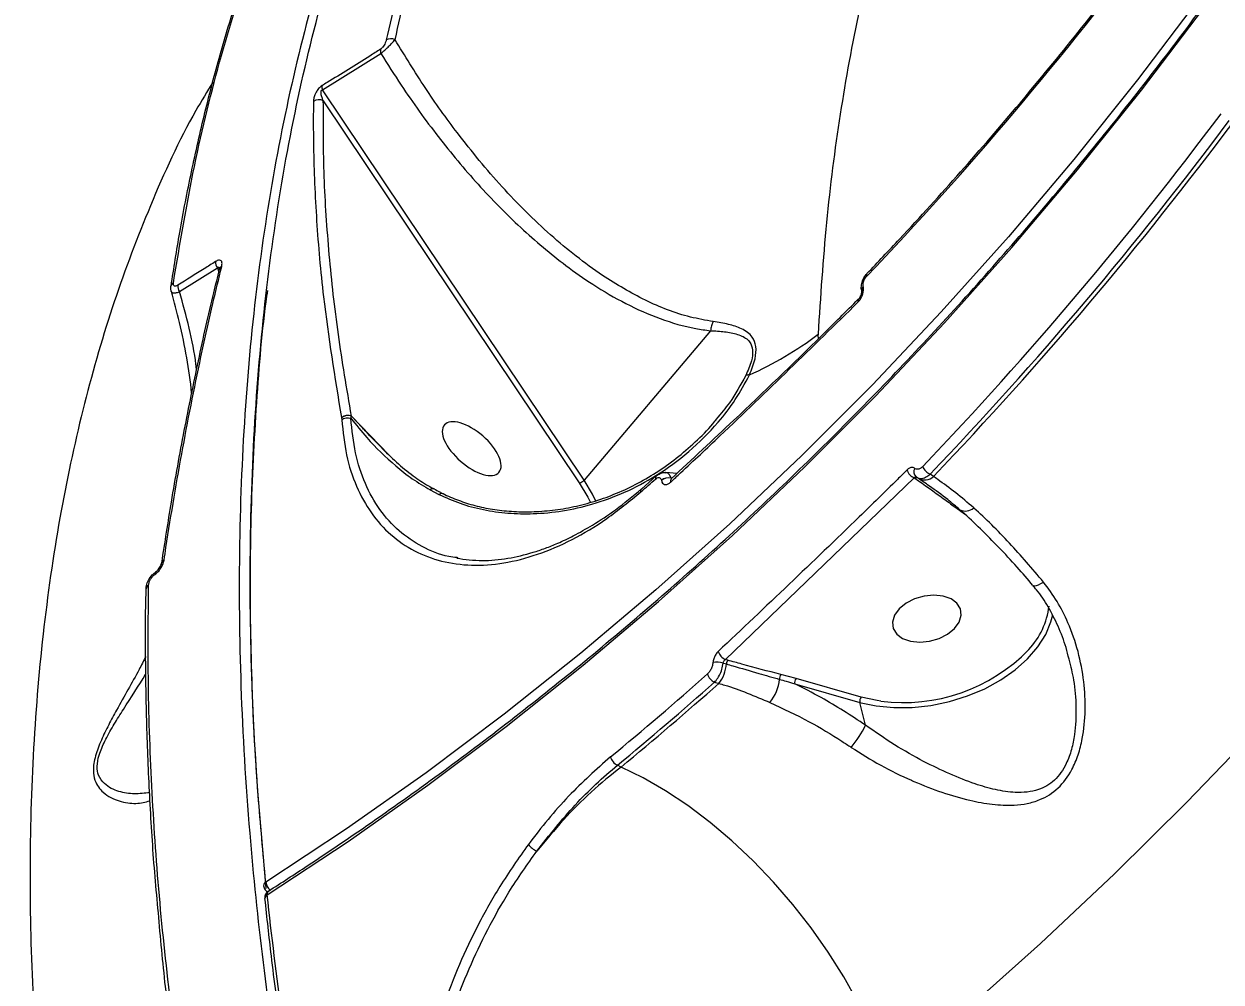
# Model space of a CAD drawing. Header units: millimetres. Extents: x -6028 to 5958, y -6064 to 4137.
# Drawn here: x 838.1 to 992, y -1091.8 to -968.7 of the extents above; entities that cross this region are included whole.
import ezdxf

# ---------------------------------------------------------------- set-up
doc = ezdxf.new("R2010")
doc.units = ezdxf.units.MM
for name, color, linetype in [('DIKOM_ОБЪЕКТ', 7, 'Continuous'), ('DIKOM_РАЗМЕР_ЗОНА', 7, 'Continuous'), ('DIKOM_РАЗМЕР_ОБЪЕКТА', 7, 'Continuous')]:
    doc.layers.add(name, color=color, linetype=linetype)
doc.styles.add('style1', font='arial.ttf', dxfattribs={"width": 0.8})
doc.dimstyles.new('1-50', dxfattribs={"dimtxt": 300, "dimasz": 200, "dimexe": 100, "dimexo": 0, "dimgap": 100, "dimtad": 1, "dimtxsty": 'style1', "dimcen": 200, "dimclrd": 7, "dimclre": 7, "dimclrt": 7, "dimadec": 1, "dimazin": 2, "dimtfac": 1, "dimtmove": 0, "dimatfit": 2, "dimfxl": 0, "dimlwd": 25, "dimlwe": 18, "dimarcsym": 0})

# ---------------------------------------------------------------- blocks, each defined once
blk = doc.blocks.new('*D9')
at = {"layer": 'Defpoints', "color": 0, "transparency": 16777216}
for p in [(-6027.56, 1459.58), (4556.58, 1382.7), (4556.58, -5964.37)]:
    blk.add_point(p, dxfattribs=at)
at = {"layer": 'DIKOM_РАЗМЕР_ЗОНА', "color": 7, "lineweight": 18, "transparency": 16777216}
for p, q in [((-6027.56, 1459.58), (-6027.56, -6064.37)), ((4556.58, 1382.7), (4556.58, -6064.37))]:
    blk.add_line(p, q, dxfattribs=at)
at = {"layer": 'DIKOM_РАЗМЕР_ЗОНА', "color": 7, "lineweight": 25, "transparency": 16777216}
blk.add_line((-5827.56, -5964.37), (4356.58, -5964.37), dxfattribs=at)
at = {"layer": 'DIKOM_РАЗМЕР_ЗОНА', "color": 7, "transparency": 16777216}
for points in [[(-5827.56, -5931.03), (-5827.56, -5997.7), (-6027.56, -5964.37)], [(4356.58, -5931.03), (4356.58, -5997.7), (4556.58, -5964.37)]]:
    blk.add_solid(points, dxfattribs=at)
at = {"layer": 'DIKOM_РАЗМЕР_ЗОНА', "color": 7, "transparency": 16777216, "insert": (157.08, -5711.2), "char_height": 300, "attachment_point": 5, "style": 'style1'}
blk.add_mtext('10600', dxfattribs=at)
blk = doc.blocks.new('*D11')
at = {"layer": 'Defpoints', "color": 0, "transparency": 16777216}
for p in [(259.43, 2965.58), (1920.55, -3002.33), (4022.59, -3002.33)]:
    blk.add_point(p, dxfattribs=at)
at = {"layer": 'DIKOM_РАЗМЕР_ОБЪЕКТА', "color": 7, "lineweight": 18, "transparency": 16777216}
for p, q in [((259.43, 2965.58), (4122.59, 2965.58)), ((1920.55, -3002.33), (4122.59, -3002.33))]:
    blk.add_line(p, q, dxfattribs=at)
at = {"layer": 'DIKOM_РАЗМЕР_ОБЪЕКТА', "color": 7, "lineweight": 25, "transparency": 16777216}
blk.add_line((4022.59, 2765.58), (4022.59, -2802.33), dxfattribs=at)
at = {"layer": 'DIKOM_РАЗМЕР_ОБЪЕКТА', "color": 7, "transparency": 16777216}
for points in [[(3989.25, 2765.58), (4055.92, 2765.58), (4022.59, 2965.58)], [(3989.25, -2802.33), (4055.92, -2802.33), (4022.59, -3002.33)]]:
    blk.add_solid(points, dxfattribs=at)
at = {"layer": 'DIKOM_РАЗМЕР_ОБЪЕКТА', "color": 7, "transparency": 16777216, "insert": (3769.41, -24.42), "char_height": 300, "attachment_point": 5, "rotation": 90, "style": 'style1'}
blk.add_mtext('6000', dxfattribs=at)
blk = doc.blocks.new('*D12')
at = {"layer": 'Defpoints', "color": 0, "transparency": 16777216}
for p in [(3056.58, 1987.9), (-4027.97, 676.5), (3056.58, -3714.77)]:
    blk.add_point(p, dxfattribs=at)
at = {"layer": 'DIKOM_РАЗМЕР_ОБЪЕКТА', "color": 7, "lineweight": 18, "transparency": 16777216}
for p, q in [((3056.58, 1987.9), (3056.58, -3814.77)), ((-4027.97, 676.5), (-4027.97, -3814.77))]:
    blk.add_line(p, q, dxfattribs=at)
at = {"layer": 'DIKOM_РАЗМЕР_ОБЪЕКТА', "color": 7, "lineweight": 25, "transparency": 16777216}
blk.add_line((-3827.97, -3714.77), (2856.58, -3714.77), dxfattribs=at)
at = {"layer": 'DIKOM_РАЗМЕР_ОБЪЕКТА', "color": 7, "transparency": 16777216}
for points in [[(-3827.97, -3681.44), (-3827.97, -3748.11), (-4027.97, -3714.77)], [(2856.58, -3681.44), (2856.58, -3748.11), (3056.58, -3714.77)]]:
    blk.add_solid(points, dxfattribs=at)
at = {"layer": 'DIKOM_РАЗМЕР_ОБЪЕКТА', "color": 7, "transparency": 16777216, "insert": (20, -3461.6), "char_height": 300, "attachment_point": 5, "style": 'style1'}
blk.add_mtext('7100', dxfattribs=at)

msp = doc.modelspace()

# ---------------------------------------------------------------- linework, layer by layer
at = {"layer": 'DIKOM_ОБЪЕКТ', "color": 7, "linetype": 'Continuous', "lineweight": 15}
for p, q in [((876.511, -977.149), (884.019, -972.47)), ((910.13, -1027.316), (876.511, -977.149)), ((876.62, -978.552), (909.516, -1027.64)), ((858.132, -1003.075), (863.011, -1000.019)), ((863.011, -1000.019), (863.197, -1000.58)), ((946, -1002.435), (945.996, -1002.415)), ((945.381, -1004.067), (945.392, -1004.055)), ((926.375, -1008.101), (910.13, -1027.316)), ((878.951, -1019.268), (878.957, -1019.299)), ((878.957, -1019.299), (878.988, -1019.539)), ((880.149, -1019.357), (880.257, -1019.093)), ((880.257, -1019.093), (880.24, -1019.068)), ((885.037, -1024.043), (880.24, -1019.068)), ((881.605, -1020.537), (880.257, -1019.093)), ((927.114, -1019.445), (926.956, -1019.641)), ((917.531, -1028.404), (919.402, -1026.763)), ((920.063, -1027.327), (920.067, -1027.347)), ((920.57, -1026.278), (922.108, -1026.403)), ((921.311, -1027.055), (921.307, -1027.036)), ((921.333, -1027.168), (921.343, -1027.158)), ((928.292, -1050.363), (952.565, -1027.013)), ((952.565, -1027.013), (952.643, -1027.067)), ((953.092, -1027.08), (952.84, -1026.906)), ((953.711, -1027.515), (953.106, -1027.092)), ((955.031, -1026.825), (954.612, -1026.535)), ((890.362, -1028.551), (891.48, -1029.139)), ((954.558, -1028.109), (954.261, -1027.9)), ((957.751, -1030.738), (959.125, -1031.733)), ((893.962, -1037.278), (893.798, -1037.256)), ((928.596, -1050.449), (928.292, -1050.363)), ((926.886, -1053.269), (927.439, -1053.428)), ((937.369, -1052.808), (935.429, -1052.291)), ((937.198, -1053.493), (945.566, -1055.869)), ((945.738, -1055.184), (937.369, -1052.808)), ((946.298, -1058.799), (945.566, -1055.869)), ((945.566, -1055.869), (945.721, -1055.912)), ((914.872, -1064.181), (914.406, -1063.947)), ((869.392, -1080.34), (869.373, -1080.16))]:
    msp.add_line(p, q, dxfattribs=at)
at = {"layer": 'DIKOM_ОБЪЕКТ', "color": 7, "linetype": 'Continuous', "lineweight": 15, "flags": 128}
for points in [[(1043.687, -872.629), (1037.796, -885.007), (1031.634, -897.176), (1025.203, -909.128), (1018.509, -920.855), (1011.556, -932.349), (1004.347, -943.603), (996.889, -954.609), (989.185, -965.36), (981.242, -975.85), (973.063, -986.071), (964.655, -996.016), (956.023, -1005.679), (947.172, -1015.054), (938.109, -1024.135), (928.839, -1032.915), (919.369, -1041.389), (909.704, -1049.552), (899.851, -1057.397), (889.817, -1064.92), (879.607, -1072.116), (869.23, -1078.981)], [(869.398, -1080.624), (879.807, -1073.739), (890.048, -1066.521), (900.112, -1058.976), (909.995, -1051.107), (919.689, -1042.919), (929.188, -1034.42), (938.486, -1025.613), (947.576, -1016.505), (956.454, -1007.102), (965.112, -997.409), (973.545, -987.434), (981.749, -977.182), (989.716, -966.661), (997.443, -955.877), (1004.924, -944.838), (1012.154, -933.55), (1019.128, -922.021), (1025.843, -910.259), (1032.293, -898.271), (1038.474, -886.066), (1044.382, -873.65)], [(949.237, -1103.867), (959.102, -1095.513), (968.784, -1086.866), (978.279, -1077.933), (987.582, -1068.718), (996.688, -1059.226), (1005.591, -1049.463), (1014.287, -1039.433), (1022.77, -1029.143), (1031.037, -1018.598), (1039.082, -1007.803), (1046.902, -996.765), (1054.491, -985.49), (1061.846, -973.984), (1068.963, -962.253)], [(911.654, -1030.002), (911.206, -1029.109), (910.13, -1027.316)], [(909.516, -1027.64), (910.611, -1029.474), (910.969, -1030.19)], [(967.821, -1040.855), (967.899, -1040.901), (968.053, -1040.91), (968.265, -1040.862), (968.527, -1040.759), (968.83, -1040.605), (969.164, -1040.405)], [(950.62, -1043.853), (950.023, -1044.679), (949.762, -1045.54), (949.859, -1046.366), (950.306, -1047.091), (951.066, -1047.654), (952.078, -1048.012), (953.259, -1048.135), (954.516, -1048.012), (955.744, -1047.654), (956.845, -1047.09), (957.73, -1046.366), (958.327, -1045.54), (958.588, -1044.679), (958.491, -1043.853), (958.045, -1043.128), (957.285, -1042.565), (956.273, -1042.207), (955.091, -1042.084), (953.835, -1042.207), (952.606, -1042.565), (951.505, -1043.129), (950.62, -1043.853)], [(945.721, -1055.912), (947.681, -1056.329), (949.94, -1056.55), (952.293, -1056.53), (954.69, -1056.268), (957.078, -1055.769), (959.404, -1055.045), (961.617, -1054.111), (963.67, -1052.989), (965.517, -1051.702), (967.117, -1050.279), (968.436, -1048.751), (969.445, -1047.151), (970.121, -1045.514), (970.347, -1044.608)], [(948.265, -1055.698), (947.788, -1055.63), (945.738, -1055.184)], [(949.237, -1103.867), (948.164, -1100.731), (946.841, -1097.544), (945.28, -1094.334), (943.495, -1091.132), (941.503, -1087.967), (939.322, -1084.867), (936.971, -1081.86), (934.473, -1078.975), (931.849, -1076.237), (929.124, -1073.671), (926.323, -1071.301), (923.472, -1069.149), (920.595, -1067.233), (917.72, -1065.572), (914.872, -1064.181)], [(869.563, -1080.134), (869.544, -1080.147), (869.537, -1080.152)]]:
    msp.add_lwpolyline(points, dxfattribs=at)
at = {"layer": 'DIKOM_ОБЪЕКТ', "color": 7, "linetype": 'Continuous', "lineweight": 15}
for centre, radius, start, end in [((607.486, -677.259), 468.787, 316.30201, 323.27309), ((885.308, -971.764), 1.207, 63.77527, 120.36194), ((884.958, -972.095), 1.011, 169.29592, 201.81285), ((877.476, -976.79), 1.03, 168.0736, 200.44766), ((876.051, -979.568), 1.165, 60.72076, 126.74435), ((596.714, -684.907), 493.39, 316.33748, 323.23747), ((596.857, -685.108), 494.531, 316.33786, 323.23732), ((597.205, -685.142), 494.759, 316.32198, 323.25302), ((864.149, -999.241), 1.378, 178.41829, 214.36464), ((863.759, -1000.307), 0.505, 113.65443, 166.23077), ((946.776, -1000.993), 0.384, 142.09642, 199.80647), ((857.634, -1002.478), 0.602, 117.31606, 170.48828), ((859.297, -1002.306), 1.396, 177.80064, 213.40451), ((946.378, -1002.86), 0.587, 130.66109, 189.24628), ((946.382, -1002.879), 0.586, 130.6227, 189.77201), ((945.702, -1004.316), 0.407, 142.12082, 198.30409), ((912.127, -971.04), 46.874, 294.23143, 306.83619), ((931.304, -1014.818), 1.036, 86.60695, 113.39969), ((879.757, -1020.208), 1.238, 67.04405, 130.63795), ((879.769, -1020.218), 1.226, 66.52794, 131.46538), ((953.226, -1025.443), 1.703, 199.13891, 247.17604), ((953.325, -1026.228), 0.834, 148.38286, 229.67237), ((955.285, -1024.903), 1.765, 201.42825, 247.5743), ((909.437, -1026.747), 0.897, 275.07466, 320.58961), ((636.794, -706.786), 427.149, 311.07223, 311.40647), ((919.691, -1027.042), 0.402, 136.32907, 197.56844), ((920.967, -1028.384), 1.391, 75.85581, 130.53347), ((920.971, -1028.404), 1.391, 75.84716, 130.54211), ((921.643, -1027.417), 0.398, 141.15324, 199.06036), ((952.861, -1027.321), 0.335, 61.69314, 130.65542), ((953.881, -1025.578), 1.696, 242.27578, 312.67947), ((890.693, -1028.874), 0.463, 71.23864, 135.72925), ((959.126, -1029.709), 1.575, 243.74044, 312.84549), ((856.289, -1038.006), 0.449, 107.9573, 169.26044), ((855.35, -1039.35), 0.369, 130.08543, 190.08247), ((854.411, -1041.32), 0.563, 115.80083, 175.90157), ((960.004, -1042.294), 9.942, 317.0363, 353.06221), ((951.22, -1033.586), 22.308, 262.38958, 316.04644), ((929.028, -1048.765), 1.76, 198.84088, 245.27845), ((929.304, -1050.996), 0.894, 142.31633, 176.30122), ((927.239, -1053.188), 2.486, 72.57296, 102.85949), ((923.975, -1050.64), 4.446, 321.17157, 356.15771), ((624.9, -712.938), 453.611, 309.51552, 311.58561), ((625.044, -713.12), 454.764, 309.51579, 311.58525), ((625.562, -713.363), 454.724, 309.51154, 311.59558), ((927.612, -1051.722), 1.708, 197.03188, 244.86364), ((929.38, -1052.166), 5.927, 321.17923, 352.74538), ((936.172, -1052.828), 0.917, 144.20935, 185.40122), ((938.043, -1053.341), 0.859, 141.6857, 190.23518), ((946.411, -1055.716), 0.858, 141.66863, 190.25225), ((933.204, -1052.325), 14.607, 320.32515, 333.69178), ((915.153, -1062.436), 1.685, 195.15827, 243.70021), ((905.217, -1072.387), 2.839, 217.69038, 245.94977), ((869.453, -1079.444), 0.515, 115.72115, 179.14202), ((869.933, -1079.336), 1, 185.75101, 219.13853), ((870.882, -1078.736), 1.67, 188.41708, 228.86993), ((870.102, -1080.976), 1, 122.62924, 185.9711), ((869.602, -1081.074), 0.494, 114.36444, 181.92863), ((869.933, -1079.336), 1, 219.13853, 241.35077), ((869.904, -1080.516), 0.517, 135.2292, 192.01166)]:
    msp.add_arc(centre, radius, start, end, dxfattribs=at)
at = {"layer": 'DIKOM_ОБЪЕКТ', "color": 7, "linetype": 'Continuous', "lineweight": 15, "extrusion": (0, 0, -1)}
msp.add_ellipse((895.684, -1023.251), major_axis=(-3.504, 3.054), ratio=0.4648383, dxfattribs=at)
at = {"layer": 'DIKOM_ОБЪЕКТ', "color": 7, "linetype": 'Continuous', "lineweight": 15}
for points, knots in [([(869.563, -1080.134), (871.232, -1079.055), (876.077, -1075.923), (883.994, -1070.526), (893.261, -1063.855), (902.38, -1056.91), (911.347, -1049.698), (920.157, -1042.223), (928.805, -1034.488), (937.286, -1026.498), (945.596, -1018.258), (953.73, -1009.771), (961.685, -1001.043), (969.454, -992.078), (977.035, -982.881), (984.424, -973.457), (991.615, -963.811), (998.606, -953.949), (1005.391, -943.876), (1011.969, -933.596), (1018.335, -923.117), (1024.486, -912.443), (1030.419, -901.581), (1036.126, -890.534), (1040.738, -881.121), (1043.414, -875.369), (1044.327, -873.406)], [0, 0, 0, 0, 0.022817, 0.0662189, 0.1096213, 0.153023, 0.1964234, 0.2398235, 0.2832227, 0.3266214, 0.3700192, 0.4134164, 0.456813, 0.5002087, 0.5436037, 0.5869981, 0.630392, 0.6737853, 0.7171781, 0.7605704, 0.8039623, 0.8473538, 0.8907446, 0.9341352, 0.9775254, 1, 1, 1, 1]), ([(940.23, -1008.556), (940.546, -1003.728), (941.179, -994.072), (942.988, -980.151), (945.431, -966.682), (948.679, -953.291), (952.791, -940.12), (957.84, -927.297), (963.734, -915.183), (970.475, -903.836), (978.116, -893.404), (984.586, -885.805), (988.728, -882.035), (989.814, -881.046)], [0, 0, 0, 0, 0.08906513, 0.17813076, 0.26808256, 0.35803454, 0.45747394, 0.55699062, 0.65642936, 0.75879882, 0.86125361, 0.9636222, 1, 1, 1, 1]), ([(869.23, -1078.981), (868.883, -1075.247), (867.943, -1065.112), (867.181, -1048.97), (867.191, -1030.744), (868.145, -1013.117), (870.024, -996.162), (872.822, -979.961), (876.541, -964.573), (881.185, -950.031), (886.757, -936.377), (892.809, -924.156), (897.406, -916.974), (899.52, -913.672)], [0, 0, 0, 0, 0.05575013, 0.15133056, 0.24721245, 0.34324784, 0.43928252, 0.53516426, 0.63074467, 0.72632514, 0.8222068, 0.91824154, 1, 1, 1, 1]), ([(897.243, -915.805), (894.941, -919.546), (890.212, -927.231), (884.119, -940.046), (878.736, -953.891), (874.278, -968.609), (870.75, -984.165), (868.145, -1000.523), (866.461, -1017.624), (865.704, -1035.387), (865.879, -1053.731), (866.947, -1071.724), (868.759, -1089.268), (871.172, -1106.274), (874.277, -1123.606), (878.058, -1141.186), (882.477, -1158.855), (887.525, -1176.568), (892.543, -1192.441), (896.047, -1202.45), (897.475, -1206.529)], [0, 0, 0, 0, 0.0574855, 0.1180997, 0.1786173, 0.2389445, 0.2992719, 0.3597893, 0.4204035, 0.4810178, 0.5415354, 0.6018626, 0.6537402, 0.7058932, 0.7581081, 0.8103229, 0.8624761, 0.913644, 0.9648121, 1, 1, 1, 1]), ([(898.79, -927.603), (897.337, -930.906), (894.43, -937.513), (890.688, -948.087), (887.369, -959.097), (885.588, -966.847), (884.698, -970.722)], [0, 0, 0, 0, 0.2491212, 0.4982419, 0.7491215, 1, 1, 1, 1]), ([(885.841, -970.681), (886.723, -966.838), (888.486, -959.152), (891.785, -948.177), (895.521, -937.587), (898.442, -930.941), (899.902, -927.618)], [0, 0, 0, 0, 0.2491234, 0.4982428, 0.7491216, 1, 1, 1, 1]), ([(722.659, -1215.457), (723.635, -1209.312), (725.587, -1197.021), (728.995, -1178.891), (732.753, -1161.03), (737.032, -1142.895), (741.847, -1124.634), (747.227, -1106.371), (753.049, -1088.587), (759.311, -1071.37), (766, -1054.8), (772.892, -1039.411), (779.941, -1025.205), (787.102, -1012.156), (794.567, -999.898), (802.321, -988.512), (810.342, -978.063), (818.629, -968.579), (827.159, -960.152), (835.952, -952.811), (844.878, -946.714), (853.727, -941.961), (862.425, -938.629), (868.87, -936.788), (872.461, -936.412), (873.218, -936.333)], [0, 0, 0, 0, 0.0407531, 0.0815061, 0.122665, 0.1638237, 0.2093236, 0.2548588, 0.3003584, 0.3471993, 0.3940787, 0.4409187, 0.4849875, 0.5290893, 0.5731572, 0.6184971, 0.663874, 0.7092134, 0.7561928, 0.803173, 0.8508272, 0.8984822, 0.9432401, 0.9880331, 1, 1, 1, 1]), ([(857.357, -1001.943), (858.198, -996.908), (859.88, -986.839), (863.439, -972.547), (867.696, -958.829), (871.219, -950.318), (872.981, -946.062)], [0, 0, 0, 0, 0.2486161, 0.4972341, 0.7486175, 1, 1, 1, 1]), ([(857.057, -1002.382), (857.415, -1000.072), (858.189, -995.084), (859.648, -987.638), (861.372, -980.015), (863.319, -972.606), (865.477, -965.405), (867.859, -958.409), (870.258, -952.053), (871.962, -948.129), (872.717, -946.391)], [0, 0, 0, 0, 0.11296421, 0.24394819, 0.37476966, 0.50519522, 0.63527765, 0.76549021, 0.89611943, 1, 1, 1, 1]), ([(946.473, -1000.758), (947.873, -999.282), (951.936, -995.001), (958.526, -987.729), (966.177, -978.868), (973.634, -969.77), (979.285, -962.533), (982.445, -958.326), (983.23, -957.28)], [0, 0, 0, 0, 0.1082654, 0.3141699, 0.5200755, 0.7259773, 0.931877, 1, 1, 1, 1]), ([(884.019, -972.47), (884.149, -972.358), (884.408, -972.132), (884.841, -971.724), (885.261, -971.307), (885.602, -970.95), (885.772, -970.759), (885.841, -970.681)], [0, 0, 0, 0, 0.2022687, 0.4043567, 0.6106477, 0.8410756, 1, 1, 1, 1]), ([(926.731, -1006.92), (925.744, -1006.747), (922.764, -1006.226), (917.949, -1004.317), (911.917, -1000.784), (905.73, -995.917), (899.518, -989.715), (894.206, -983.27), (889.641, -976.914), (887.108, -972.759), (885.841, -970.681)], [0, 0, 0, 0, 0.0588112, 0.1777212, 0.2968181, 0.4509467, 0.6056247, 0.7600441, 0.8800209, 1, 1, 1, 1]), ([(883.964, -971.907), (883.509, -972.199), (881.233, -973.66), (878.732, -975.212), (876.68, -976.449), (876.468, -976.577)], [0, 0, 0, 0, 0.1831824, 0.9158847, 1, 1, 1, 1]), ([(884.698, -970.722), (884.666, -970.843), (884.609, -971.054), (884.449, -971.374), (884.282, -971.615), (884.119, -971.794), (884.016, -971.869), (883.964, -971.907)], [0, 0, 0, 0, 0.31966363, 0.56189987, 0.72793444, 0.86402594, 1, 1, 1, 1]), ([(884.019, -972.47), (884.88, -973.831), (887.216, -977.525), (891.329, -983.213), (896.443, -989.362), (901.921, -994.935), (906.901, -999.133), (911.446, -1002.326), (915.474, -1004.688), (919.89, -1006.644), (923.558, -1007.713), (925.738, -1008.014), (926.375, -1008.101)], [0, 0, 0, 0, 0.0783351, 0.2125926, 0.3472662, 0.4817926, 0.6158494, 0.6916651, 0.7820713, 0.8726186, 0.9628115, 1, 1, 1, 1]), ([(862.443, -976.113), (861.698, -977.331), (858.673, -982.28), (854.402, -991.686), (849.609, -1004.237), (845.796, -1017.342), (842.764, -1031.278), (840.574, -1046.052), (839.241, -1061.627), (838.793, -1077.566), (839.187, -1093.789), (840.366, -1110.219), (842.342, -1127.215), (845.157, -1144.75), (848.747, -1162.759), (851.81, -1174.995), (853.341, -1181.11)], [0, 0, 0, 0, 0.0258106, 0.1048307, 0.179047, 0.2533224, 0.3275399, 0.4039209, 0.4803626, 0.5567441, 0.6296187, 0.7025463, 0.7754215, 0.8502621, 0.9251593, 1, 1, 1, 1]), ([(876.468, -976.577), (876.392, -976.629), (876.238, -976.733), (876.011, -976.968), (875.786, -977.269), (875.553, -977.695), (875.389, -978.186), (875.365, -978.488), (875.354, -978.634)], [0, 0, 0, 0, 0.1099053, 0.2200824, 0.3257352, 0.4925446, 0.7537457, 1, 1, 1, 1]), ([(876.62, -978.552), (876.562, -978.411), (876.446, -978.133), (876.343, -977.748), (876.314, -977.456), (876.337, -977.299), (876.371, -977.224), (876.396, -977.193), (876.424, -977.17), (876.461, -977.151), (876.492, -977.15), (876.511, -977.149)], [0, 0, 0, 0, 0.3170265, 0.6271808, 0.7914766, 0.870508, 0.8978747, 0.9255716, 0.9332917, 0.9604299, 1, 1, 1, 1]), ([(875.354, -978.634), (875.349, -979.019), (875.323, -980.94), (875.345, -985.99), (875.686, -993.928), (876.693, -1005.45), (878.099, -1014.052), (878.951, -1019.268)], [0, 0, 0, 0, 0.029992, 0.1499535, 0.3900708, 0.6301902, 1, 1, 1, 1]), ([(880.24, -1019.068), (879.642, -1015.552), (878.447, -1008.521), (877.315, -998.274), (876.629, -988.238), (876.623, -981.78), (876.62, -978.552)], [0, 0, 0, 0, 0.2492685, 0.4985383, 0.7492696, 1, 1, 1, 1]), ([(856.15, -1037.578), (856.233, -1037.036), (856.646, -1034.329), (857.781, -1027.346), (859.725, -1016.811), (861.832, -1006.995), (863.177, -1001.421), (863.557, -999.845)], [0, 0, 0, 0, 0.0413715, 0.2068722, 0.5381548, 0.8694373, 1, 1, 1, 1]), ([(862.771, -999.203), (862.287, -999.512), (860.673, -1000.543), (859.044, -1001.549), (857.903, -1002.253)], [0, 0, 0, 0, 0.29962256, 1, 1, 1, 1]), ([(863.557, -999.845), (863.587, -999.662), (863.635, -999.359), (863.508, -999.088), (863.295, -998.999), (863.028, -999.054), (862.847, -999.159), (862.771, -999.203)], [0, 0, 0, 0, 0.3039016, 0.502303, 0.7017366, 0.8733084, 1, 1, 1, 1]), ([(863.011, -1000.019), (863.03, -999.989), (863.063, -999.939), (863.119, -999.909), (863.167, -999.911), (863.214, -999.943), (863.26, -1000.002), (863.279, -1000.06), (863.289, -1000.088)], [0, 0, 0, 0, 0.2161043, 0.3601566, 0.4751386, 0.6306221, 0.8206268, 1, 1, 1, 1]), ([(855.862, -1037.925), (856.266, -1035.312), (857.155, -1029.566), (858.726, -1020.907), (860.546, -1011.943), (862.07, -1005.041), (863.041, -1001.196), (863.293, -1000.194)], [0, 0, 0, 0, 0.1998855, 0.4395792, 0.6783173, 0.9161342, 1, 1, 1, 1]), ([(863.269, -1000.176), (863.274, -1000.156), (863.294, -1000.091), (863.293, -1000.043), (863.294, -1000.052), (863.294, -1000.054)], [0, 0, 0, 0, 0.2400222, 0.818404, 1, 1, 1, 1]), ([(945.799, -1002.955), (945.799, -1002.954), (945.73, -1002.773), (945.746, -1002.333), (945.887, -1001.656), (946.161, -1001.082), (946.413, -1000.853), (946.489, -1000.785)], [0, 0, 0, 0, 0.0011442, 0.2541327, 0.5563162, 0.8676656, 1, 1, 1, 1]), ([(945.996, -1002.415), (945.993, -1002.402), (945.974, -1002.309), (945.968, -1002.107), (946.02, -1001.836), (946.116, -1001.567), (946.242, -1001.325), (946.361, -1001.186), (946.415, -1001.123)], [0, 0, 0, 0, 0.0340731, 0.2522896, 0.4705558, 0.5979281, 0.819304, 1, 1, 1, 1]), ([(857.088, -1003.04), (857.068, -1002.978), (857.005, -1002.78), (857.009, -1002.551), (857.04, -1002.394), (857.045, -1002.37)], [0, 0, 0, 0, 0.2834421, 0.8910143, 1, 1, 1, 1]), ([(857.903, -1002.253), (857.859, -1002.277), (857.748, -1002.34), (857.576, -1002.381), (857.428, -1002.334), (857.341, -1002.186), (857.351, -1002.029), (857.357, -1001.943)], [0, 0, 0, 0, 0.12073025, 0.30754062, 0.52297579, 0.73747135, 1, 1, 1, 1]), ([(869.443, -1002.91), (869.373, -1003.405), (868.667, -1008.345), (867.888, -1018.339), (867.176, -1032.91), (867.188, -1048.144), (867.791, -1063.739), (868.749, -1074.439), (869.227, -1079.787)], [0, 0, 0, 0, 0.0211793, 0.2115133, 0.4085264, 0.6057566, 0.8029872, 1, 1, 1, 1]), ([(945.316, -1004.444), (945.418, -1004.328), (945.623, -1004.095), (945.86, -1003.625), (946.007, -1003.136), (946.046, -1002.724), (946.013, -1002.515), (946, -1002.435)], [0, 0, 0, 0, 0.21828234, 0.43675203, 0.65303289, 0.86571729, 1, 1, 1, 1]), ([(945.391, -1004.054), (945.396, -1004.05), (945.427, -1004.023), (945.515, -1003.914), (945.627, -1003.732), (945.726, -1003.51), (945.788, -1003.292), (945.812, -1003.12), (945.81, -1003.007), (945.805, -1002.988), (945.803, -1002.98)], [0, 0, 0, 0, 0.0270417, 0.1677509, 0.3198847, 0.4850625, 0.6358792, 0.7757039, 0.8966743, 1, 1, 1, 1]), ([(945.805, -1002.982), (945.803, -1002.975), (945.801, -1002.966), (945.799, -1002.957), (945.799, -1002.955)], [0, 0, 0, 0, 0.7860389, 1, 1, 1, 1]), ([(857.085, -1003.046), (857.12, -1003.109), (857.192, -1003.237), (857.532, -1003.255), (857.877, -1003.173), (858.088, -1003.092), (858.132, -1003.075)], [0, 0, 0, 0, 0.3030937, 0.618877, 0.9208606, 1, 1, 1, 1]), ([(859.708, -1016.216), (859.704, -1016.175), (859.579, -1014.625), (859.082, -1011.555), (858.245, -1007.194), (857.464, -1004.371), (857.097, -1003.043)], [0, 0, 0, 0, 0.0092302, 0.3516524, 0.6950294, 1, 1, 1, 1]), ([(860.321, -1013.184), (860.297, -1012.936), (859.967, -1009.545), (859.015, -1006.187), (858.132, -1003.075)], [0, 0, 0, 0, 0.0730777, 1, 1, 1, 1]), ([(921.267, -1027.547), (921.69, -1027.153), (923.807, -1025.179), (931.951, -1017.53), (939.451, -1010.186), (945.316, -1004.444)], [0, 0, 0, 0, 0.0517093, 0.2585526, 1, 1, 1, 1]), ([(921.312, -1027.148), (924.005, -1024.639), (930.558, -1018.534), (938.562, -1010.826), (943.799, -1005.6), (945.357, -1004.045)], [0, 0, 0, 0, 0.3287963, 0.8001873, 1, 1, 1, 1]), ([(926.731, -1006.92), (926.715, -1006.948), (926.62, -1007.117), (926.463, -1007.497), (926.408, -1007.883), (926.378, -1008.094)], [0, 0, 0, 0, 0.0844205, 0.500499, 1, 1, 1, 1]), ([(931.365, -1013.784), (931.652, -1013.077), (932.172, -1011.791), (932.294, -1010.071), (931.742, -1008.686), (930.46, -1007.802), (928.709, -1007.239), (927.395, -1007.027), (926.731, -1006.92)], [0, 0, 0, 0, 0.1672742, 0.30431809, 0.44168043, 0.63702799, 0.81672027, 1, 1, 1, 1]), ([(926.375, -1008.101), (926.376, -1008.1), (926.377, -1008.098), (926.378, -1008.096), (926.378, -1008.094), (926.378, -1008.094)], [0, 0, 0, 0, 0.4527545, 0.8357397, 1, 1, 1, 1]), ([(926.378, -1008.094), (926.379, -1008.094), (926.52, -1008.098), (927.311, -1008.144), (928.649, -1008.249), (930.258, -1008.631), (931.411, -1009.334), (931.87, -1010.535), (931.684, -1012.088), (931.175, -1013.232), (930.893, -1013.868)], [0, 0, 0, 0, 0.0002739, 0.04144977, 0.22429598, 0.40657642, 0.58497449, 0.71247641, 0.84045365, 1, 1, 1, 1]), ([(940.25, -1009.111), (940.245, -1009.077), (940.22, -1008.907), (940.225, -1008.712), (940.23, -1008.556)], [0, 0, 0, 0, 0.2033485, 1, 1, 1, 1]), ([(891.48, -1029.139), (892.37, -1029.543), (894.173, -1030.362), (897.181, -1031.149), (900.346, -1031.6), (903.776, -1031.676), (907.414, -1031.319), (911.374, -1030.423), (915.418, -1028.932), (919.625, -1026.69), (923.703, -1023.703), (927.057, -1020.337), (929.667, -1016.984), (930.796, -1014.857), (931.365, -1013.784)], [0, 0, 0, 0, 0.0637947, 0.1293391, 0.1956933, 0.2634263, 0.3422593, 0.4227066, 0.5170771, 0.6134045, 0.7254025, 0.8399978, 0.9193202, 1, 1, 1, 1]), ([(930.893, -1013.868), (930.247, -1015.056), (929.18, -1017.019), (927.699, -1018.758), (927.114, -1019.445)], [0, 0, 0, 0, 0.6053923, 1, 1, 1, 1]), ([(878.988, -1019.539), (879.065, -1019.488), (879.224, -1019.385), (879.532, -1019.303), (879.856, -1019.286), (880.053, -1019.334), (880.149, -1019.357)], [0, 0, 0, 0, 0.24364702, 0.49999551, 0.75633195, 1, 1, 1, 1]), ([(878.988, -1019.539), (879.147, -1021.08), (879.465, -1024.163), (880.792, -1028.169), (882.706, -1031.624), (885.22, -1034.422), (888.26, -1036.508), (891.755, -1037.832), (895.623, -1038.362), (899.781, -1038.073), (904.131, -1036.967), (908.581, -1035.042), (913.058, -1032.387), (915.975, -1030), (917.435, -1028.806)], [0, 0, 0, 0, 0.083619, 0.1671672, 0.2504189, 0.3338533, 0.4173035, 0.5004886, 0.583738, 0.6671389, 0.750457, 0.8333954, 0.9166274, 1, 1, 1, 1]), ([(880.149, -1019.357), (880.829, -1020.193), (882.622, -1022.395), (885.252, -1024.976), (888.011, -1027.163), (889.578, -1028.089), (890.362, -1028.551)], [0, 0, 0, 0, 0.2319383, 0.6115108, 0.8058683, 1, 1, 1, 1]), ([(893.798, -1037.256), (893.446, -1037.217), (891.822, -1037.034), (889.277, -1035.923), (886.272, -1033.935), (883.808, -1031.193), (881.925, -1027.815), (880.621, -1023.892), (880.307, -1020.87), (880.149, -1019.357)], [0, 0, 0, 0, 0.0441243, 0.2031397, 0.3618903, 0.5218166, 0.6804603, 0.8400309, 1, 1, 1, 1]), ([(891.972, -1029.003), (891.983, -1029.009), (892.593, -1029.363), (893.973, -1029.914), (896.091, -1030.61), (898.388, -1031.082), (900.821, -1031.354), (903.405, -1031.399), (906.094, -1031.203), (908.844, -1030.749), (911.608, -1030.02), (914.367, -1029.01), (917.099, -1027.715), (919.771, -1026.128), (922.342, -1024.269), (924.74, -1022.124), (926.355, -1020.506), (927.076, -1019.559), (927.143, -1019.471)], [0, 0, 0, 0, 0.0010262, 0.0579337, 0.1157392, 0.1738287, 0.235386, 0.2998147, 0.367236, 0.4373205, 0.5093395, 0.5832467, 0.6608061, 0.7406986, 0.8226399, 0.9061995, 0.9912853, 1, 1, 1, 1]), ([(884.435, -1023.457), (883.614, -1022.63), (882.66, -1021.669), (881.735, -1020.676), (881.605, -1020.537)], [0, 0, 0, 0, 0.860019, 1, 1, 1, 1]), ([(883.993, -1023.027), (884.651, -1023.693), (885.966, -1025.024), (888.036, -1026.668), (889.661, -1027.802), (890.614, -1028.292), (890.853, -1028.415)], [0, 0, 0, 0, 0.32236205, 0.64332553, 0.91041763, 1, 1, 1, 1]), ([(951.617, -1026.002), (951.21, -1026.403), (949.177, -1028.41), (941.203, -1036.231), (933.445, -1043.575), (927.363, -1049.333)], [0, 0, 0, 0, 0.0512265, 0.2561277, 1, 1, 1, 1]), ([(952.614, -1025.791), (952.601, -1025.78), (952.504, -1025.706), (952.288, -1025.645), (951.948, -1025.723), (951.727, -1025.909), (951.617, -1026.002)], [0, 0, 0, 0, 0.0524041, 0.36504694, 0.68273233, 1, 1, 1, 1]), ([(953.642, -1025.548), (953.533, -1025.646), (953.315, -1025.841), (952.973, -1025.936), (952.743, -1025.885), (952.637, -1025.807), (952.614, -1025.791)], [0, 0, 0, 0, 0.3077333, 0.6159063, 0.9190721, 1, 1, 1, 1]), ([(919.309, -1027.163), (919.31, -1027.162), (919.38, -1027.1), (919.529, -1027.002), (919.709, -1026.964), (919.869, -1027.001), (919.996, -1027.108), (920.042, -1027.256), (920.063, -1027.327)], [0, 0, 0, 0, 0.0044048, 0.2198065, 0.4355816, 0.5682689, 0.7938516, 1, 1, 1, 1]), ([(919.408, -1026.771), (919.564, -1026.652), (919.861, -1026.425), (920.297, -1026.298), (920.533, -1026.342), (920.594, -1026.354)], [0, 0, 0, 0, 0.4520327, 0.8588979, 1, 1, 1, 1]), ([(920.067, -1027.347), (920.088, -1027.421), (920.14, -1027.611), (920.317, -1027.815), (920.596, -1027.896), (920.929, -1027.817), (921.154, -1027.637), (921.267, -1027.547)], [0, 0, 0, 0, 0.1342482, 0.3469978, 0.5632128, 0.7817421, 1, 1, 1, 1]), ([(921.307, -1027.036), (921.248, -1026.893), (921.122, -1026.593), (920.845, -1026.372), (920.639, -1026.341), (920.563, -1026.329)], [0, 0, 0, 0, 0.3628206, 0.7634632, 1, 1, 1, 1]), ([(921.251, -1027.23), (921.25, -1027.23), (921.24, -1027.233), (921.277, -1027.218), (921.322, -1027.176), (921.342, -1027.158)], [0, 0, 0, 0, 0.0815851, 0.6043029, 1, 1, 1, 1]), ([(952.565, -1027.013), (952.586, -1026.971), (952.626, -1026.89), (952.7, -1026.835), (952.755, -1026.841), (952.781, -1026.861), (952.785, -1026.864)], [0, 0, 0, 0, 0.3344642, 0.654903, 0.9517131, 1, 1, 1, 1]), ([(952.643, -1027.067), (953.867, -1027.923), (955.593, -1029.131), (957.265, -1030.375), (957.751, -1030.738)], [0, 0, 0, 0, 0.7088379, 1, 1, 1, 1]), ([(952.785, -1026.864), (952.823, -1026.892), (953.006, -1027.026), (953.409, -1027.123), (954.016, -1026.991), (954.414, -1026.686), (954.612, -1026.535)], [0, 0, 0, 0, 0.0813576, 0.3858097, 0.6937417, 1, 1, 1, 1]), ([(958.42, -1031.131), (957.902, -1030.68), (956.631, -1029.574), (954.995, -1028.411), (953.98, -1027.703), (953.711, -1027.515)], [0, 0, 0, 0, 0.3357842, 0.8236995, 1, 1, 1, 1]), ([(960.197, -1030.864), (959.425, -1030.205), (957.876, -1028.884), (956.133, -1027.621), (955.211, -1026.956), (955.031, -1026.825)], [0, 0, 0, 0, 0.4439116, 0.891119, 1, 1, 1, 1]), ([(890.841, -1028.424), (891.082, -1028.562), (891.449, -1028.77), (891.827, -1028.944), (891.957, -1029.004)], [0, 0, 0, 0, 0.6569766, 1, 1, 1, 1]), ([(891.48, -1029.139), (891.5, -1029.125), (891.623, -1029.041), (891.805, -1028.959), (891.907, -1029.021), (891.948, -1029.046)], [0, 0, 0, 0, 0.1028953, 0.6401068, 1, 1, 1, 1]), ([(893.763, -1037.335), (894.831, -1037.48), (896.852, -1037.755), (900.246, -1037.446), (903, -1036.795), (905.151, -1036.068), (906.874, -1035.375), (908.898, -1034.417), (911.375, -1033.02), (914.323, -1031.067), (916.407, -1029.337), (917.526, -1028.409)], [0, 0, 0, 0, 0.160801, 0.3043311, 0.4382918, 0.5023381, 0.5665661, 0.646581, 0.745193, 0.8631273, 1, 1, 1, 1]), ([(917.435, -1028.806), (917.43, -1028.727), (917.42, -1028.57), (917.47, -1028.437), (917.529, -1028.41), (917.534, -1028.408)], [0, 0, 0, 0, 0.4774758, 0.9552977, 1, 1, 1, 1]), ([(967.812, -1040.865), (967.131, -1040.063), (965.684, -1038.357), (963.426, -1035.917), (961.073, -1033.557), (959.398, -1031.961), (958.525, -1031.219), (958.427, -1031.136)], [0, 0, 0, 0, 0.22094124, 0.46971662, 0.71920009, 0.96852818, 1, 1, 1, 1]), ([(969.164, -1040.405), (967.71, -1038.692), (964.761, -1035.218), (961.73, -1032.258), (960.206, -1030.872), (960.197, -1030.864)], [0, 0, 0, 0, 0.4913959, 0.9970736, 1, 1, 1, 1]), ([(854.987, -1039.414), (855.118, -1039.311), (855.381, -1039.104), (855.727, -1038.654), (856.02, -1038.125), (856.105, -1037.768), (856.15, -1037.578)], [0, 0, 0, 0, 0.2321847, 0.4640281, 0.7140052, 1, 1, 1, 1]), ([(855.111, -1039.068), (855.146, -1039.042), (855.221, -1038.988), (855.372, -1038.84), (855.543, -1038.625), (855.705, -1038.351), (855.806, -1038.105), (855.845, -1037.949), (855.848, -1037.914), (855.848, -1037.912)], [0, 0, 0, 0, 0.1124613, 0.2426304, 0.4202659, 0.6296714, 0.8319105, 0.9903584, 1, 1, 1, 1]), ([(853.86, -1041.275), (853.868, -1041.132), (853.889, -1040.759), (854.145, -1040.14), (854.563, -1039.497), (854.949, -1039.21), (855.117, -1039.084)], [0, 0, 0, 0, 0.1712744, 0.4462387, 0.7585831, 1, 1, 1, 1]), ([(854.166, -1040.814), (854.169, -1040.765), (854.18, -1040.604), (854.275, -1040.3), (854.468, -1039.945), (854.712, -1039.63), (854.895, -1039.486), (854.987, -1039.414)], [0, 0, 0, 0, 0.1043234, 0.3453495, 0.5759001, 0.787745, 1, 1, 1, 1]), ([(855.42, -1082.909), (855.275, -1081.367), (854.836, -1076.685), (854.345, -1068.994), (853.927, -1059.834), (853.769, -1050.833), (853.75, -1044.65), (853.85, -1041.511), (853.857, -1041.279)], [0, 0, 0, 0, 0.1075745, 0.3264962, 0.545314, 0.7639538, 0.9825746, 1, 1, 1, 1]), ([(857.264, -1096.937), (856.71, -1092.115), (855.604, -1082.47), (854.603, -1068.309), (854.047, -1054.368), (854.126, -1045.332), (854.166, -1040.814)], [0, 0, 0, 0, 0.2491209, 0.4982426, 0.7491206, 1, 1, 1, 1]), ([(944.446, -1061.651), (945.697, -1062.443), (948.201, -1064.028), (950.972, -1065.358), (953.607, -1066.506), (956.128, -1067.486), (959.497, -1068.464), (962.588, -1069.033), (965.05, -1069.146), (967.088, -1068.906), (969.047, -1068.337), (971.14, -1067.032), (972.73, -1064.865), (973.66, -1062.616), (974.306, -1060.069), (974.614, -1056.904), (974.412, -1053.127), (973.691, -1049.325), (972.493, -1045.87), (970.991, -1042.86), (969.772, -1041.223), (969.164, -1040.405)], [0, 0, 0, 0, 0.07269139, 0.14552616, 0.15113399, 0.21733119, 0.28354296, 0.33771713, 0.39181886, 0.42548901, 0.45911217, 0.51345382, 0.56793825, 0.60449743, 0.64112198, 0.70296515, 0.76491253, 0.83090354, 0.89687317, 0.94845405, 1, 1, 1, 1]), ([(972.444, -1050.322), (972.323, -1049.816), (971.975, -1048.361), (971.094, -1046.091), (969.817, -1043.616), (968.711, -1041.874), (967.959, -1041.048), (967.8, -1040.874)], [0, 0, 0, 0, 0.14606009, 0.41962496, 0.68284391, 0.93324836, 1, 1, 1, 1]), ([(853.795, -1049.988), (853.517, -1050.543), (852.818, -1051.939), (851.517, -1054.235), (850.194, -1056.602), (849.02, -1058.764), (848.047, -1060.74), (847.259, -1062.782), (846.982, -1064.605), (847.225, -1065.897), (847.709, -1066.792), (848.413, -1067.544), (849.321, -1068.144), (850.759, -1068.706), (852.531, -1068.988), (853.764, -1068.674), (854.353, -1068.525)], [0, 0, 0, 0, 0.0513162, 0.1292187, 0.20706, 0.2621133, 0.3181435, 0.3766787, 0.4357506, 0.4872472, 0.5352634, 0.584455, 0.6545764, 0.7247719, 0.8687123, 1, 1, 1, 1]), ([(927.363, -1049.333), (927.329, -1049.366), (927.19, -1049.503), (926.973, -1049.812), (926.762, -1050.282), (926.711, -1050.604), (926.685, -1050.765)], [0, 0, 0, 0, 0.09635351, 0.39858722, 0.69905499, 1, 1, 1, 1]), ([(927.983, -1050.816), (927.995, -1050.764), (928.02, -1050.657), (928.118, -1050.508), (928.215, -1050.414), (928.277, -1050.373), (928.292, -1050.363)], [0, 0, 0, 0, 0.292784, 0.5921116, 0.9003885, 1, 1, 1, 1]), ([(935.429, -1052.291), (933.744, -1051.852), (931.453, -1051.254), (929.194, -1050.618), (928.596, -1050.449)], [0, 0, 0, 0, 0.7353027, 1, 1, 1, 1]), ([(972.429, -1050.325), (972.649, -1051.218), (973.147, -1053.241), (973.405, -1056.512), (973.278, -1059.516), (972.791, -1061.948), (972.048, -1064.032), (970.672, -1066.024), (968.803, -1067.088), (967.06, -1067.445), (965.219, -1067.483), (962.984, -1067.14), (960.175, -1066.328), (957.093, -1065.111), (953.635, -1063.431), (949.963, -1061.365), (947.533, -1059.664), (946.298, -1058.799)], [0, 0, 0, 0, 0.06003, 0.1361274, 0.213759, 0.2568372, 0.3009802, 0.3636991, 0.4263357, 0.4659401, 0.506559, 0.5729333, 0.6406557, 0.7237555, 0.8082942, 0.9025619, 1, 1, 1, 1]), ([(854.307, -1067.488), (853.662, -1067.559), (852.382, -1067.7), (850.318, -1067.411), (848.679, -1066.633), (847.722, -1065.452), (847.479, -1064.15), (847.671, -1063.088), (848.05, -1061.91), (848.669, -1060.543), (849.745, -1058.655), (851.497, -1055.851), (852.934, -1053.685), (853.807, -1052.206), (853.818, -1052.189)], [0, 0, 0, 0, 0.1429211, 0.2838137, 0.4239626, 0.5048963, 0.5596092, 0.6138838, 0.62266, 0.6859166, 0.755497, 0.8253264, 0.9979727, 1, 1, 1, 1]), ([(926.685, -1050.765), (926.66, -1050.925), (926.608, -1051.247), (926.398, -1051.717), (926.173, -1052.038), (926.022, -1052.181), (925.979, -1052.223)], [0, 0, 0, 0, 0.29275875, 0.58508305, 0.87883815, 1, 1, 1, 1]), ([(926.886, -1053.269), (926.954, -1053.198), (927.187, -1052.955), (927.538, -1052.411), (927.864, -1051.622), (927.943, -1051.085), (927.983, -1050.816)], [0, 0, 0, 0, 0.1209562, 0.4144525, 0.7069458, 1, 1, 1, 1]), ([(927.983, -1050.816), (928.019, -1050.827), (928.161, -1050.867), (928.304, -1050.908), (928.411, -1050.938)], [0, 0, 0, 0, 0.2499907, 1, 1, 1, 1]), ([(928.411, -1050.938), (928.688, -1051.017), (930.071, -1051.411), (932.342, -1052.072), (934.364, -1052.656), (935.26, -1052.914)], [0, 0, 0, 0, 0.1222763, 0.6114251, 1, 1, 1, 1]), ([(927.439, -1053.428), (927.695, -1053.502), (929.869, -1054.127), (932.063, -1055.059), (933.998, -1055.881)], [0, 0, 0, 0, 0.1178476, 1, 1, 1, 1]), ([(935.26, -1052.914), (935.542, -1052.995), (936.192, -1053.181), (936.835, -1053.381), (937.198, -1053.493)], [0, 0, 0, 0, 0.4352694, 1, 1, 1, 1]), ([(946.298, -1058.799), (944.41, -1057.566), (941.413, -1055.607), (938.336, -1054.064), (937.198, -1053.493)], [0, 0, 0, 0, 0.6299031, 1, 1, 1, 1]), ([(933.998, -1055.881), (935.687, -1056.667), (938.806, -1058.119), (942.283, -1060.208), (944.054, -1061.389), (944.446, -1061.651)], [0, 0, 0, 0, 0.47868619, 0.88438331, 1, 1, 1, 1]), ([(913.526, -1062.877), (911.707, -1064.495), (908.951, -1066.945), (905.471, -1070.876), (903.804, -1073.041), (902.97, -1074.123)], [0, 0, 0, 0, 0.4927631, 0.7463805, 1, 1, 1, 1]), ([(904.06, -1074.98), (905.671, -1072.947), (908.112, -1069.868), (911.644, -1066.327), (913.485, -1064.74), (914.406, -1063.947)], [0, 0, 0, 0, 0.4928121, 0.7464089, 1, 1, 1, 1]), ([(914.872, -1064.181), (913.584, -1065.227), (911.05, -1067.284), (907.418, -1070.918), (905.184, -1073.621), (904.06, -1074.98)], [0, 0, 0, 0, 0.33954082, 0.66775669, 1, 1, 1, 1]), ([(902.97, -1074.123), (901.719, -1075.897), (899.415, -1079.166), (896.482, -1084.402), (894.044, -1089.541), (891.996, -1094.857), (890.383, -1100.283), (889.22, -1105.751), (888.525, -1111.212), (888.347, -1116.594), (888.629, -1121.856), (889.239, -1125.184), (889.544, -1126.845)], [0, 0, 0, 0, 0.11668125, 0.21508447, 0.31379749, 0.41220189, 0.51006029, 0.60822683, 0.70608456, 0.80395488, 0.9021335, 1, 1, 1, 1]), ([(890.873, -1126.6), (890.575, -1124.975), (889.978, -1121.718), (889.704, -1116.569), (889.881, -1111.302), (890.565, -1105.956), (891.707, -1100.602), (893.291, -1095.29), (895.302, -1090.084), (897.695, -1085.05), (900.572, -1079.921), (902.833, -1076.718), (904.06, -1074.98)], [0, 0, 0, 0, 0.09777306, 0.19585847, 0.29363184, 0.39145778, 0.48959397, 0.58742491, 0.68589649, 0.78468072, 0.88315455, 1, 1, 1, 1]), ([(1341.008, -1601.411), (1340.497, -1601.506), (1337.789, -1602.011), (1332.75, -1602.648), (1325.905, -1603.311), (1318.947, -1603.667), (1311.905, -1603.745), (1304.777, -1603.538), (1297.559, -1603.05), (1290.25, -1602.279), (1282.848, -1601.227), (1275.351, -1599.893), (1267.757, -1598.277), (1260.064, -1596.377), (1252.268, -1594.193), (1244.376, -1591.726), (1236.415, -1588.984), (1228.416, -1585.978), (1220.403, -1582.715), (1212.379, -1579.198), (1204.341, -1575.426), (1196.287, -1571.4), (1188.212, -1567.117), (1180.116, -1562.577), (1171.997, -1557.778), (1163.851, -1552.72), (1155.676, -1547.399), (1147.474, -1541.817), (1139.264, -1535.987), (1131.081, -1529.933), (1122.955, -1523.675), (1114.896, -1517.223), (1106.898, -1510.573), (1098.96, -1503.724), (1091.078, -1496.674), (1083.249, -1489.42), (1075.472, -1481.962), (1067.744, -1474.296), (1060.064, -1466.421), (1052.429, -1458.332), (1044.854, -1450.047), (1037.373, -1441.6), (1030.012, -1433.021), (1022.782, -1424.324), (1015.676, -1415.5), (1008.693, -1406.55), (1001.833, -1397.473), (995.095, -1388.268), (988.479, -1378.938), (981.987, -1369.481), (975.617, -1359.898), (969.37, -1350.188), (963.254, -1340.361), (957.283, -1330.445), (951.478, -1320.469), (945.851, -1310.454), (940.402, -1300.403), (935.132, -1290.316), (930.039, -1280.193), (925.124, -1270.034), (920.386, -1259.839), (915.827, -1249.608), (911.445, -1239.341), (907.242, -1229.039), (903.22, -1218.707), (899.388, -1208.367), (895.758, -1198.053), (892.34, -1187.791), (889.137, -1177.589), (886.147, -1167.447), (883.371, -1157.362), (880.807, -1147.335), (878.456, -1137.367), (876.318, -1127.458), (874.393, -1117.608), (872.681, -1107.816), (871.189, -1098.089), (869.988, -1089.166), (869.385, -1083.537), (869.123, -1081.088)], [0, 0, 0, 0, 0.0030782, 0.0163405, 0.0296135, 0.0428228, 0.055974, 0.0690814, 0.0821601, 0.0952248, 0.1082899, 0.1213668, 0.1344688, 0.1476106, 0.1608066, 0.1740715, 0.1873725, 0.2006224, 0.2138062, 0.2269396, 0.2400371, 0.2531137, 0.2661847, 0.279263, 0.2923601, 0.3054908, 0.3186699, 0.3319123, 0.3452118, 0.3584902, 0.371691, 0.3848363, 0.3979408, 0.4110198, 0.4240877, 0.4371602, 0.4502468, 0.4633624, 0.4765219, 0.4897402, 0.5030275, 0.5163125, 0.5295082, 0.5426617, 0.5557837, 0.5688851, 0.5819761, 0.5950675, 0.608168, 0.6212865, 0.6344338, 0.6476206, 0.6608573, 0.674109, 0.6873214, 0.7004888, 0.7136219, 0.7267314, 0.7398275, 0.7529211, 0.7660213, 0.7791364, 0.7922771, 0.8054535, 0.8186766, 0.8319339, 0.8451661, 0.8583476, 0.8714922, 0.8846101, 0.897712, 0.9108083, 0.923909, 0.9370216, 0.9501565, 0.963324, 0.9765346, 0.9897901, 1, 1, 1, 1]), ([(1342.219, -1601.168), (1339.601, -1601.591), (1332.547, -1602.73), (1320.618, -1603.637), (1306.354, -1603.599), (1291.506, -1602.385), (1276.111, -1599.969), (1260.207, -1596.325), (1244.147, -1591.534), (1227.987, -1585.641), (1211.789, -1578.71), (1195.288, -1570.63), (1178.529, -1561.379), (1161.566, -1550.961), (1144.772, -1539.606), (1128.201, -1527.374), (1111.901, -1514.345), (1095.605, -1500.307), (1079.372, -1485.264), (1063.262, -1469.247), (1047.812, -1452.802), (1033.051, -1436.034), (1018.989, -1419.044), (1005.219, -1401.355), (991.797, -1382.996), (978.776, -1364.012), (966.27, -1344.555), (954.329, -1324.677), (942.991, -1304.438), (932.228, -1283.768), (922.104, -1262.722), (912.669, -1241.366), (904.133, -1220.169), (896.502, -1199.202), (889.764, -1178.525), (883.813, -1157.803), (878.696, -1137.105), (874.474, -1116.515), (871.362, -1097.656), (870, -1085.847), (869.398, -1080.624)], [0, 0, 0, 0, 0.0156515, 0.0421673, 0.0687038, 0.0952198, 0.1225059, 0.1498143, 0.1771005, 0.2036164, 0.2301528, 0.2566688, 0.2839549, 0.3112633, 0.3385496, 0.3650654, 0.391602, 0.4181179, 0.4454041, 0.4727125, 0.4999987, 0.5255599, 0.5511394, 0.5767007, 0.6029495, 0.6292179, 0.6554666, 0.6819826, 0.7085191, 0.7350351, 0.7623213, 0.7896298, 0.8169161, 0.8434321, 0.8699686, 0.8964846, 0.9237708, 0.9510793, 0.9783655, 1, 1, 1, 1]), ([(856.954, -1097.405), (856.944, -1097.334), (856.502, -1094.059), (855.976, -1089.217), (855.56, -1084.5), (855.42, -1082.909)], [0, 0, 0, 0, 0.01457, 0.6677799, 1, 1, 1, 1])]:
    msp.add_open_spline(points, degree=3, knots=knots, dxfattribs=at)

# ---------------------------------------------------------------- dimensions: what is measured, and where the dimension line sits
at = {"layer": 'DIKOM_РАЗМЕР_ЗОНА'}
dim = msp.add_linear_dim(base=(4556.575, -5964.368), p1=(-6027.562, 1459.576), p2=(4556.575, 1382.704), text='10600', dimstyle='1-50', dxfattribs=at)
dim.commit()
dim.dimension.update_dxf_attribs({"geometry": '*D9', "text_midpoint": (157.08, -5964.368), "dimtype": 160})
at = {"layer": 'DIKOM_РАЗМЕР_ОБЪЕКТА'}
dim = msp.add_linear_dim(base=(4022.586, -3002.33), p1=(259.433, 2965.575), p2=(1920.546, -3002.33), angle=90, text='6000', dimstyle='1-50', dxfattribs=at)
dim.commit()
dim.dimension.update_dxf_attribs({"geometry": '*D11', "text_midpoint": (4022.586, -24.423), "dimtype": 160})
dim = msp.add_linear_dim(base=(3056.575, -3714.774), p1=(-4027.972, 676.501), p2=(3056.575, 1987.897), text='7100', dimstyle='1-50', dxfattribs=at)
dim.commit()
dim.dimension.update_dxf_attribs({"geometry": '*D12', "text_midpoint": (20, -3714.774), "dimtype": 160})

doc.saveas('drawing.dxf')
